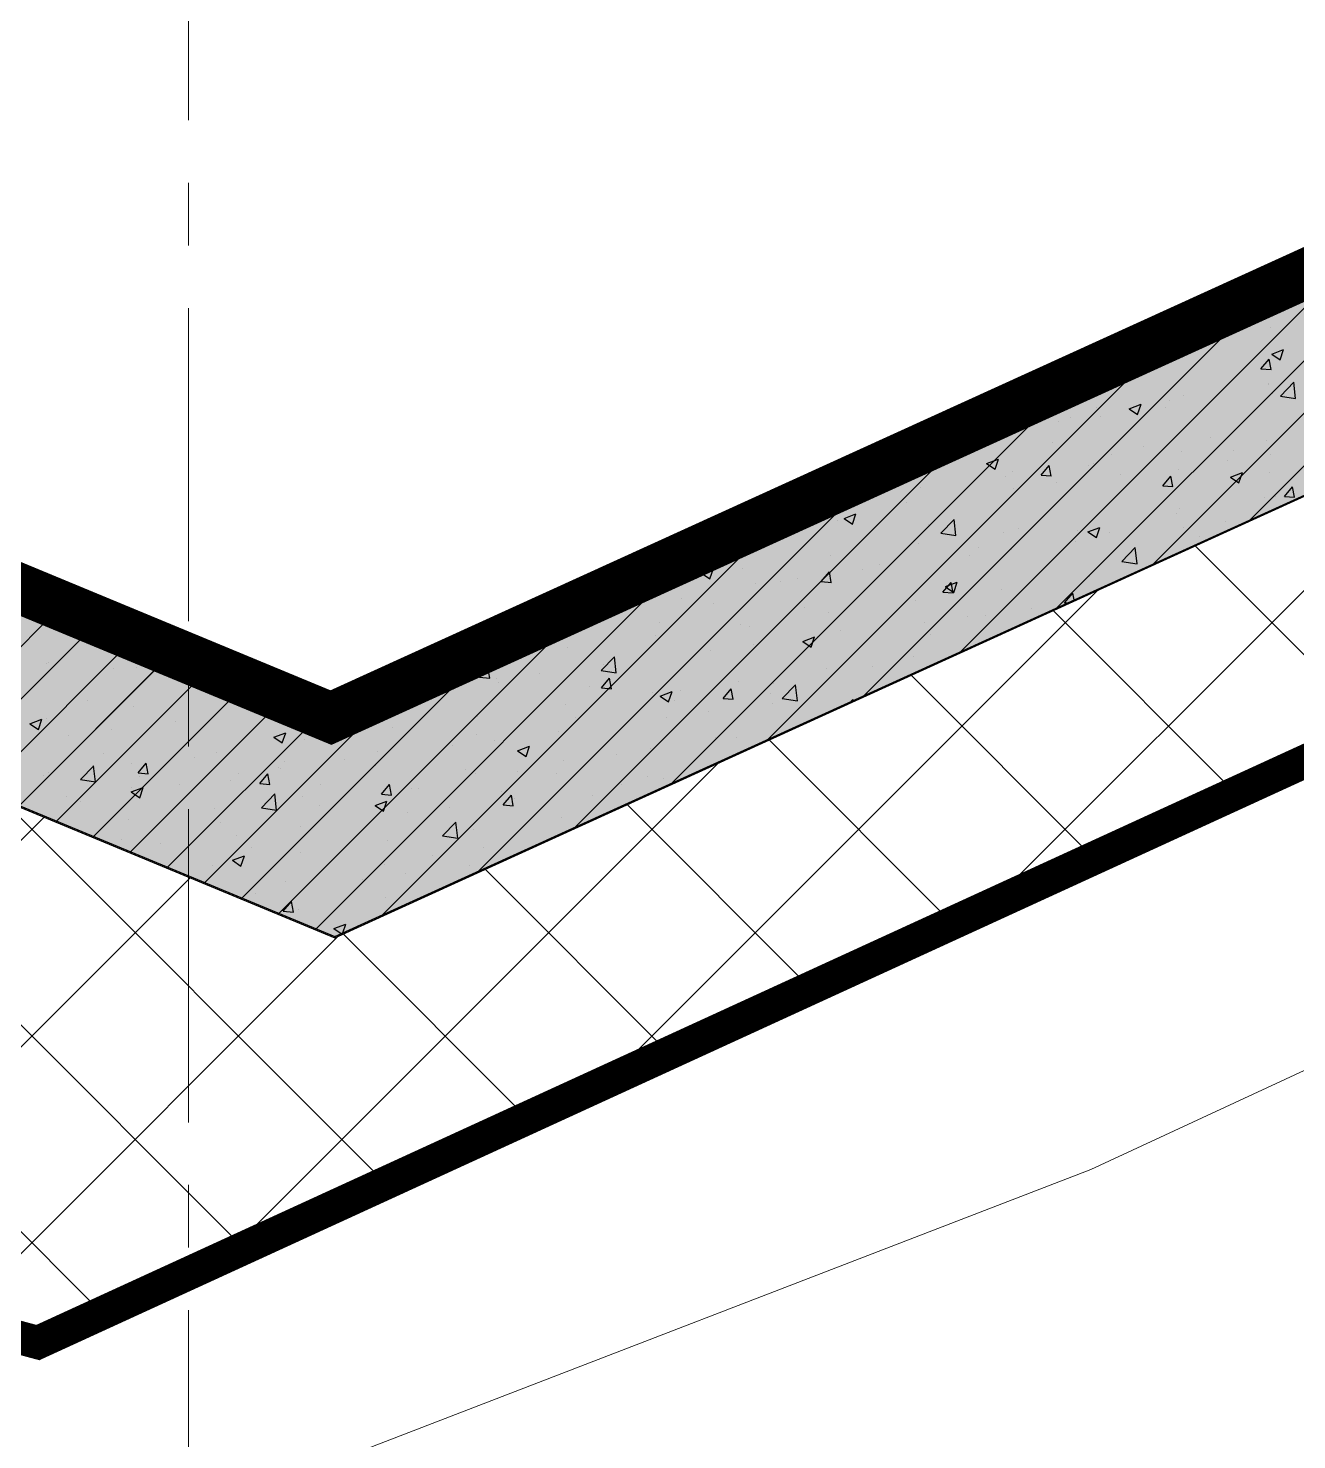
# Model space of a CAD drawing. Header units: millimetres. Extents: x -346728 to 1320345, y -537202 to -385966.
# Drawn here: x 380611 to 388207, y -506984 to -498533 of the extents above; entities that cross this region are included whole.
import ezdxf
from ezdxf.xclip import XClip

# ---------------------------------------------------------------- set-up
doc = ezdxf.new("R2010")
doc.units = ezdxf.units.MM
doc.header["$LTSCALE"] = 100
doc.header["$XCLIPFRAME"] = 2
for name, pattern in [('DASHED2', [0.375, 0.25, -0.125]), ('HIDDEN', [9.525, 6.35, -3.175]), ('X1326_GLB$0$CENTER', [2, 1.25, -0.25, 0.25, -0.25])]:
    doc.linetypes.add(name, pattern=pattern)
for name, color, linetype, lineweight in [('0 T TEXT', 7, 'Continuous', 13), ('L.DUONG', 234, 'Continuous', 15), ('LINE', 7, 'Continuous', 13), ('X1326_GLB$0$A-tim', 8, 'X1326_GLB$0$CENTER', 9)]:
    doc.layers.add(name, color=color, linetype=linetype, lineweight=lineweight)
for name, color, linetype in [('DM', 8, 'Continuous'), ('hach', 253, 'Continuous'), ('W2', 4, 'Continuous'), ('XR_1326_csPL$0$hach', 253, 'Continuous'), ('XR_1326_csPL$0$W2', 4, 'Continuous')]:
    doc.layers.add(name, color=color, linetype=linetype)
doc.linetypes.add('FENCELINE2', pattern='A,0.25,-0.1,[132,ltypeshp.shx,S=0.1,R=0,X=-0.1,Y=0],-0.1,1', length=1.45)

# ---------------------------------------------------------------- blocks, each defined once
blk = doc.blocks.new('LVL-KHUNGTEN')
blk.add_lwpolyline([(61072.9, 41092.8), (119123.5, 41092.8), (119123.5, 61.9), (61072.9, 61.9)], close=True)
blk = doc.blocks.new('mb duong hh')
at = {"layer": '0 T TEXT', "color": 8, "linetype": 'DASHED2', "ltscale": 300}
blk.add_lwpolyline([(75940.4, 34596), (80501.3, 41668.4), (80490.6, 88860.9), (75484.3, 93867.7), (-20031.1, 93859.7), (-33609.9, 75885.4), (-26182.1, 55954.7), (-6300, 2611.9), (0, 0)], close=True, dxfattribs=at)
at = {"layer": 'LINE', "color": 252, "lineweight": 9}
blk.add_lwpolyline([(14976.6, 101049.5), (-7701.7, 101358.2), (-14927.2, 101245.9), (-29448.8, 100942.8), (-35818.2, 99007.6), (-40020.2, 95429.1), (-42101.2, 92117.2), (-42609.3, 87566.7), (-42104.4, 81482.3), (-40822.6, 74903), (-34506.8, 57500.3), (-12504.5, -1540.1), (-11061.6, -5026.5), (-1334.2, -3646.7), (4526.4, -1387.6), (38514.8, 14360.8), (36944.5, 16828)], dxfattribs=at)
blk = doc.blocks.new('MB HANG RAO TAM')
h = blk.add_hatch()
h.set_pattern_fill('ANSI37', color=8, scale=7000, style=0)
h.set_pattern_definition([(45, (527887.4, 631399.9), (-618.7184, 618.7184), []), (135, (527887.4, 631399.9), (-618.7184, -618.7184), [])])
h.paths.add_polyline_path([(89794.4, 74797.3), (94796.1, 69797.5), (94804.4, 22611.4), (90245.7, 15544.4), (52522.9, -1634.2), (34323.7, -9922), (14325.3, -19029.1), (8025.5, -16417.2), (-19266.6, 56832.4), (-5687.5, 74797.3), (41806.4, 74797.3), (65796.9, 74797.3)], flags=16)
h.paths.add_polyline_path([(-17292.9, 40146.4), (-15159.6, 40937.9), (-12777.2, 34516.3), (-15127.1, 33730), (-10493, 20001.4), (4783.5, -19372.9), (12547.7, -21453), (91489.9, 14752.5), (95487.5, 20873.6), (95619.7, 46027.1), (95769.8, 74597), (91824.5, 78101.1), (52350.1, 76925.8), (14008, 75822.4), (-9258.6, 75871.1), (-23843.7, 71026.8), (-24251.1, 60760)])
at = {"layer": 'L.DUONG', "color": 94, "linetype": 'FENCELINE2', "ltscale": 25, "const_width": 200, "elevation": 7850}
blk.add_lwpolyline([(13898.1, 75822.4), (14369.2, 75823.9), (20809.2, 75968.2), (32496.9, 76334.6), (48850.1, 76821.5), (75776, 77623.3), (91824.5, 78101.1), (95769.8, 74597), (95712.3, 63657.2), (95684.4, 58344.2), (95610.3, 44234.7), (95552.7, 33268.3), (95487.5, 20873.6), (91489.9, 14752.5), (75805.5, 7559.1), (49624.1, -4448.6), (26631.5, -14994), (12547.7, -21453), (4783.5, -19372.9), (0, -7161.4), (-6626.1, 9890.5)], dxfattribs=at)
at = {"layer": 'XR_1326_csPL$0$W2', "color": 7, "ltscale": 0.5, "elevation": 0}
blk.add_lwpolyline([(8025.5, -16417.2), (14325.3, -19029.1), (90245.7, 15544.4), (94804.4, 22611.4), (94796.1, 69797.5), (89794.4, 74797.3), (-5687.5, 74797.3), (-19266.6, 56832.4)], close=True, dxfattribs=at)

msp = doc.modelspace()

# ---------------------------------------------------------------- hatches: boundary and pattern name
at = {"layer": 'hach'}
h = msp.add_hatch(dxfattribs=at)
h.set_pattern_fill('ANSI31', color=256, scale=70)
h.set_pattern_definition([(45, (342151.22, -508591.22), (-157.15448, 157.15448), [])])
h.paths.add_polyline_path([(362433.4, -410142.2), (348853.9, -428107.5), (376146.7, -501359), (382446.8, -503970.9), (458369.1, -469396.6), (462927.9, -462329.4), (462919.8, -415142.7), (457917.8, -410142.2)])
h.paths.add_polyline_path([(363030.6, -411342.2), (350208.3, -428305.7), (377088.8, -500450.6), (382424.3, -502662.6), (457551.5, -468450.4), (461727.8, -461976.1), (461719.7, -415639.4), (457420.9, -411342.2)], flags=16)
h = msp.add_hatch(dxfattribs=at)
h.set_pattern_fill('AR-CONC', color=256, scale=4)
h.set_pattern_definition([(50, (342151.2, -508591.2), (728.7387, -63.7563), [76.2, -838.2]), (355, (342151.2, -508591.2), (-140.9737, 764.2274), [60.96, -670.5623]), (100.45144, (342211.95, -508596.54), (587.765, 700.471), [64.76, -712.361]), (46.1842, (342151.2, -508388), (1084.316, -168.1693), [114.3, -1257.3]), (96.63556, (342241.6, -508402), (949.6165, 989.7045), [97.14, -1068.5424]), (351.18415, (342151.2, -508388), (949.6165, 989.7045), [91.44, -1005.839]), (21, (342252.8, -508438.8), (606.4576, -409.0608), [76.2, -838.2]), (326, (342252.8, -508438.8), (247.208, 736.752), [60.96, -670.56]), (71.45144, (342303.36, -508472.9), (853.6657, 327.691), [64.76, -712.3598]), (37.5, (342151.22, -508591.22), (12.3544, 338.22016), [0, -662.432, 0, -680.72, 0, -673.1]), (7.5, (342151.22, -508591.22), (267.27865, 400.7223), [0, -388.112, 0, -647.192, 0, -256.54]), (327.5, (341924.65, -508591.22), (542.3624, -22.91498), [0, -254, 0, -792.48, 0, -1051.56]), (317.5, (341823.05, -508591.2), (592.5167, 101.706), [0, -330.2, 0, -526.288, 0, -746.76])])
h.paths.add_polyline_path([(362433.4, -410142.2), (348853.9, -428107.5), (376146.7, -501359), (382446.8, -503970.9), (458369.1, -469396.6), (462927.9, -462329.4), (462919.8, -415142.7), (457917.8, -410142.2)])
h.paths.add_polyline_path([(363030.6, -411342.2), (350208.3, -428305.7), (377088.8, -500450.6), (382424.3, -502662.6), (457551.5, -468450.4), (461727.8, -461976.1), (461719.7, -415639.4), (457420.9, -411342.2)], flags=16)

# ---------------------------------------------------------------- linework, layer by layer
at = {"layer": 'W2', "ltscale": 0.5, "elevation": -1404.9}
for points in [[(362433.4, -410142.2), (348853.9, -428107.5), (376146.7, -501359), (382446.8, -503970.9), (458369.1, -469396.6), (462927.9, -462329.4), (462919.6, -415142.1), (457917.8, -410142.2)], [(363030.6, -411342.2), (350208.3, -428305.7), (377088.8, -500450.6), (382424.3, -502662.6), (457551.5, -468450.4), (461727.8, -461976.1), (461719.7, -415639.4), (457420.9, -411342.2)]]:
    msp.add_lwpolyline(points, close=True, dxfattribs=at)
at = {"layer": 'X1326_GLB$0$A-tim', "ltscale": 15}
msp.add_line((381571.3, -398208.6, -1404.9), (381571.3, -512162.7, -1404.9), dxfattribs=at)
at = {"layer": 'XR_1326_csPL$0$hach', "color": 250}
for p, q in [((387927.3, -501475.2, -1404.9), (390348.4, -499054, -1404.9)), ((387350.2, -501738, -1404.9), (389771.3, -499316.8, -1404.9)), ((386773, -502000.8, -1404.9), (389194.2, -499579.7, -1404.9)), ((386195.9, -502263.6, -1404.9), (388617, -499842.5, -1404.9)), ((385618.8, -502526.4, -1404.9), (388039.9, -500105.3, -1404.9)), ((388052.1, -500326.9, -1404.9), (388052.1, -500326.9, -1404.9)), ((385041.7, -502789.2, -1404.9), (387462.8, -500368.1, -1404.9)), ((387538.9, -500392, -1404.9), (387538.9, -500392, -1404.9)), ((387686.6, -500403.2, -1404.9), (387686.6, -500403.2, -1404.9)), ((387263.7, -500507.7, -1404.9), (387312.6, -500449.4, -1404.9)), ((387301.8, -500453.8, -1404.9), (387301.8, -500453.8, -1404.9)), ((387324.3, -500513.1, -1404.9), (387312.5, -500449.4, -1404.9)), ((388057.3, -500484, -1404.9), (388128.5, -500456.7, -1404.9)), ((388057.3, -500484, -1404.9), (388107.8, -500518.1, -1404.9)), ((388107.8, -500518.1, -1404.9), (388128.4, -500456.7, -1404.9)), ((387026.1, -500567, -1404.9), (387116.1, -500580.9, -1404.9)), ((387116.1, -500581, -1404.9), (387110, -500528.8, -1404.9)), ((387263.7, -500507.7, -1404.9), (387324.4, -500513.1, -1404.9)), ((387484.2, -500516, -1404.9), (387484.2, -500516, -1404.9)), ((387992.4, -500571.5, -1404.9), (388041.4, -500513.1, -1404.9)), ((387992.4, -500571.5, -1404.9), (388053.1, -500576.8, -1404.9)), ((388026.6, -500538.9, -1404.9), (388026.6, -500538.9, -1404.9)), ((388053, -500576.8, -1404.9), (388041.3, -500513.2, -1404.9)), ((384464.5, -503052.1, -1404.9), (386885.7, -500630.9, -1404.9)), ((388039.4, -500658.2, -1404.9), (388039.4, -500658.2, -1404.9)), ((388039.8, -500665.2, -1404.9), (388039.8, -500665.2, -1404.9)), ((388110, -500735.1, -1404.9), (388189.2, -500652.6, -1404.9)), ((388200.4, -500749.1, -1404.9), (388189.1, -500652.6, -1404.9)), ((387526.6, -500730.2, -1404.9), (387526.6, -500730.2, -1404.9)), ((388061, -500719.4, -1404.9), (388061, -500719.4, -1404.9)), ((388110, -500735.1, -1404.9), (388200.4, -500749.1, -1404.9)), ((387004.9, -500801.7, -1404.9), (387004.9, -500801.7, -1404.9)), ((387203.6, -500811.7, -1404.9), (387254.2, -500845.8, -1404.9)), ((387203.7, -500811.7, -1404.9), (387274.8, -500784.4, -1404.9)), ((387254.2, -500845.8, -1404.9), (387274.8, -500784.4, -1404.9)), ((387419.3, -500803.9, -1404.9), (387419.3, -500803.9, -1404.9)), ((387446.8, -500759.9, -1404.9), (387446.8, -500759.9, -1404.9)), ((383887.4, -503314.9, -1404.9), (386308.5, -500893.7, -1404.9)), ((386477.2, -500877.9, -1404.9), (386477.2, -500877.9, -1404.9)), ((386780.2, -500888, -1404.9), (386780.2, -500888, -1404.9)), ((386854.3, -500861.6, -1404.9), (386854.3, -500861.6, -1404.9)), ((387034.5, -500854.5, -1404.9), (387034.5, -500854.5, -1404.9)), ((386138.5, -500972.5, -1404.9), (386138.5, -500972.5, -1404.9)), ((386201.7, -500989.3, -1404.9), (386201.7, -500989.3, -1404.9)), ((386261.8, -500963.3, -1404.9), (386261.8, -500963.3, -1404.9)), ((387690.3, -500982.9, -1404.9), (387690.3, -500982.9, -1404.9)), ((388027.4, -501003.4, -1404.9), (388027.4, -501003.4, -1404.9)), ((385947.2, -501144.5, -1404.9), (385996.1, -501086.1, -1404.9)), ((386007.8, -501149.8, -1404.9), (385996, -501086.1, -1404.9)), ((386744, -501012.2, -1404.9), (386744, -501012.2, -1404.9)), ((387097.8, -501084.6, -1404.9), (387097.8, -501084.6, -1404.9)), ((387286.4, -501035.1, -1404.9), (387286.4, -501035.1, -1404.9)), ((387514.2, -501068.4, -1404.9), (387514.2, -501068.4, -1404.9)), ((387828.7, -501058, -1404.9), (387828.7, -501058, -1404.9)), ((388048.1, -501086.7, -1404.9), (388048.1, -501086.7, -1404.9)), ((383310.3, -503577.7, -1404.9), (385731.4, -501156.6, -1404.9)), ((385873.5, -501102.9, -1404.9), (385873.5, -501102.9, -1404.9)), ((385947.2, -501144.5, -1404.9), (386007.9, -501149.8, -1404.9)), ((386350, -501139.4, -1404.9), (386421.1, -501112.1, -1404.9)), ((386350, -501139.4, -1404.9), (386400.5, -501173.5, -1404.9)), ((386400.5, -501173.5, -1404.9), (386421.1, -501112.1, -1404.9)), ((386415.9, -501125.8, -1404.9), (386415.9, -501125.8, -1404.9)), ((386675.9, -501208.2, -1404.9), (386724.9, -501149.8, -1404.9)), ((386736.5, -501213.6, -1404.9), (386724.8, -501149.9, -1404.9)), ((386958.2, -501148.7, -1404.9), (386958.2, -501148.7, -1404.9)), ((386992.6, -501140, -1404.9), (386992.6, -501140, -1404.9)), ((387500.6, -501171.6, -1404.9), (387500.6, -501171.6, -1404.9)), ((387793.7, -501120.1, -1404.9), (387793.7, -501120.1, -1404.9)), ((386464.9, -501216.1, -1404.9), (386464.9, -501216.1, -1404.9)), ((386505.3, -501186.4, -1404.9), (386505.3, -501186.4, -1404.9)), ((386675.9, -501208.2, -1404.9), (386736.6, -501213.5, -1404.9)), ((386767.3, -501255.3, -1404.9), (386767.3, -501255.3, -1404.9)), ((387152.1, -501204.6, -1404.9), (387152.1, -501204.6, -1404.9)), ((387404.6, -501272, -1404.9), (387453.6, -501213.6, -1404.9)), ((387465.2, -501277.3, -1404.9), (387453.5, -501213.6, -1404.9)), ((387810.1, -501220.7, -1404.9), (387881.3, -501193.4, -1404.9)), ((387810.1, -501220.8, -1404.9), (387860.6, -501254.9, -1404.9)), ((387860.6, -501254.9, -1404.9), (387881.2, -501193.5, -1404.9)), ((388043, -501194.5, -1404.9), (388043, -501194.5, -1404.9)), ((385912.7, -501288.1, -1404.9), (385912.7, -501288.1, -1404.9)), ((385951.7, -501281.2, -1404.9), (385951.7, -501281.2, -1404.9)), ((386512.9, -501288.8, -1404.9), (386512.9, -501288.8, -1404.9)), ((387404.6, -501272, -1404.9), (387465.4, -501277.3, -1404.9)), ((388015, -501341.6, -1404.9), (388015, -501341.6, -1404.9)), ((388078.3, -501338.5, -1404.9), (388078.3, -501338.5, -1404.9)), ((388133.4, -501335.7, -1404.9), (388182.3, -501277.4, -1404.9)), ((388133.4, -501335.7, -1404.9), (388194.1, -501341, -1404.9)), ((388194, -501341.1, -1404.9), (388182.2, -501277.4, -1404.9)), ((382733.1, -503840.5, -1404.9), (385154.3, -501419.4, -1404.9)), ((385320.2, -501389.8, -1404.9), (385320.2, -501389.8, -1404.9)), ((385430, -501352.7, -1404.9), (385430, -501352.7, -1404.9)), ((385486.5, -501423.9, -1404.9), (385486.5, -501423.9, -1404.9)), ((385871.3, -501373.2, -1404.9), (385871.3, -501373.2, -1404.9)), ((387501.9, -501406.6, -1404.9), (387501.9, -501406.6, -1404.9)), ((385232.1, -501457.4, -1404.9), (385232.1, -501457.4, -1404.9)), ((385457.2, -501482.8, -1404.9), (385457.2, -501482.8, -1404.9)), ((385496.3, -501467.1, -1404.9), (385567.5, -501439.8, -1404.9)), ((385496.3, -501467.1, -1404.9), (385546.8, -501501.2, -1404.9)), ((385546.8, -501501.2, -1404.9), (385567.4, -501439.8, -1404.9)), ((385999.5, -501505.7, -1404.9), (385999.5, -501505.7, -1404.9)), ((386076.1, -501556.6, -1404.9), (386155.2, -501474.2, -1404.9)), ((386166.4, -501570.7, -1404.9), (386155.2, -501474.2, -1404.9)), ((386980.2, -501478.2, -1404.9), (386980.2, -501478.2, -1404.9)), ((387485.8, -501440.2, -1404.9), (387485.8, -501440.2, -1404.9)), ((387780.8, -501487.4, -1404.9), (387780.8, -501487.4, -1404.9)), ((386076.1, -501556.6, -1404.9), (386166.4, -501570.6, -1404.9)), ((386452.5, -501554.4, -1404.9), (386452.5, -501554.4, -1404.9)), ((386541.9, -501528.7, -1404.9), (386541.9, -501528.7, -1404.9)), ((386893.3, -501541.9, -1404.9), (386893.3, -501541.9, -1404.9)), ((386956.4, -501548.4, -1404.9), (387027.6, -501521.1, -1404.9)), ((386956.4, -501548.5, -1404.9), (387007, -501582.5, -1404.9)), ((387007, -501582.5, -1404.9), (387027.6, -501521.2, -1404.9)), ((387084.2, -501551.6, -1404.9), (387084.2, -501551.6, -1404.9)), ((387526.4, -501520.9, -1404.9), (387526.4, -501520.9, -1404.9)), ((387626.6, -501574.5, -1404.9), (387626.6, -501574.5, -1404.9)), ((382334.8, -503924.5, -1404.9), (384577.2, -501682.2, -1404.9)), ((385939.3, -501619.4, -1404.9), (385939.3, -501619.4, -1404.9)), ((386300.8, -501643.6, -1404.9), (386300.8, -501643.6, -1404.9)), ((386500, -501656, -1404.9), (386500, -501656, -1404.9)), ((386884.8, -501605.3, -1404.9), (386884.8, -501605.3, -1404.9)), ((387160.4, -501724.8, -1404.9), (387239.6, -501642.3, -1404.9)), ((387250.8, -501738.8, -1404.9), (387239.5, -501642.3, -1404.9)), ((384630.6, -501781.2, -1404.9), (384679.6, -501722.8, -1404.9)), ((384691.3, -501786.5, -1404.9), (384679.5, -501722.8, -1404.9)), ((385417.7, -501690.9, -1404.9), (385417.7, -501690.9, -1404.9)), ((385708.2, -501745.3, -1404.9), (385708.2, -501745.3, -1404.9)), ((386245.6, -501689.5, -1404.9), (386245.6, -501689.5, -1404.9)), ((387160.4, -501724.8, -1404.9), (387250.8, -501738.8, -1404.9)), ((384376.8, -501832.2, -1404.9), (384376.8, -501832.2, -1404.9)), ((384630.6, -501781.2, -1404.9), (384691.4, -501786.5, -1404.9)), ((384642.6, -501794.8, -1404.9), (384693.2, -501828.9, -1404.9)), ((384642.7, -501794.8, -1404.9), (384713.8, -501767.5, -1404.9)), ((384693.2, -501828.9, -1404.9), (384713.8, -501767.5, -1404.9)), ((384890, -501767.1, -1404.9), (384890, -501767.1, -1404.9)), ((385115.7, -501847, -1404.9), (385115.7, -501847, -1404.9)), ((385219.2, -501824.6, -1404.9), (385219.2, -501824.6, -1404.9)), ((385359.4, -501844.9, -1404.9), (385408.4, -501786.6, -1404.9)), ((385359.4, -501844.9, -1404.9), (385420.1, -501850.2, -1404.9)), ((385420, -501850.3, -1404.9), (385408.3, -501786.6, -1404.9)), ((385604, -501774, -1404.9), (385604, -501774, -1404.9)), ((386088.1, -501908.7, -1404.9), (386137.1, -501850.3, -1404.9)), ((386102.8, -501876.1, -1404.9), (386173.9, -501848.8, -1404.9)), ((386148.7, -501914, -1404.9), (386137, -501850.3, -1404.9)), ((386153.3, -501910.2, -1404.9), (386173.9, -501848.8, -1404.9)), ((386967.9, -501816.4, -1404.9), (386967.9, -501816.4, -1404.9)), ((384964.9, -501858.1, -1404.9), (384964.9, -501858.1, -1404.9)), ((386088.1, -501908.7, -1404.9), (386148.9, -501914, -1404.9)), ((386102.8, -501876.2, -1404.9), (386153.3, -501910.2, -1404.9)), ((386440.2, -501892.6, -1404.9), (386440.2, -501892.6, -1404.9)), ((386816.9, -501972.4, -1404.9), (386865.8, -501914.1, -1404.9)), ((386873.3, -501955.1, -1404.9), (386865.7, -501914.1, -1404.9)), ((379890.7, -502911.2, -1404.9), (380809, -501992.9, -1404.9)), ((380742.4, -501991, -1404.9), (380742.4, -501991, -1404.9)), ((382112.6, -503832.4, -1404.9), (384000, -501945, -1404.9)), ((383938.4, -501993.2, -1404.9), (383938.4, -501993.2, -1404.9)), ((384174.6, -501956.2, -1404.9), (384174.6, -501956.2, -1404.9)), ((384323.2, -501942.6, -1404.9), (384323.2, -501942.6, -1404.9)), ((384523.2, -501948.7, -1404.9), (384523.2, -501948.7, -1404.9)), ((384717, -501979.1, -1404.9), (384717, -501979.1, -1404.9)), ((385259.3, -502002, -1404.9), (385259.3, -502002, -1404.9)), ((385927, -501957.6, -1404.9), (385927, -501957.6, -1404.9)), ((386617.5, -502006.1, -1404.9), (386617.5, -502006.1, -1404.9)), ((386816.9, -501972.4, -1404.9), (386832.3, -501973.8, -1404.9)), ((380112.9, -503003.4, -1404.9), (381031.2, -502085, -1404.9)), ((380748.1, -502047.7, -1404.9), (380748.1, -502047.7, -1404.9)), ((383789, -502122.5, -1404.9), (383860.1, -502095.1, -1404.9)), ((383839.5, -502156.6, -1404.9), (383860.1, -502095.2, -1404.9)), ((383846.4, -502069.7, -1404.9), (383846.4, -502069.7, -1404.9)), ((383930.7, -502050.4, -1404.9), (383930.7, -502050.4, -1404.9)), ((384388.8, -502092.6, -1404.9), (384388.8, -502092.6, -1404.9)), ((385405.3, -502029.2, -1404.9), (385405.3, -502029.2, -1404.9)), ((385801.7, -502024.9, -1404.9), (385801.7, -502024.9, -1404.9)), ((385978.4, -502090.2, -1404.9), (385978.4, -502090.2, -1404.9)), ((386232.7, -502056.7, -1404.9), (386232.7, -502056.7, -1404.9)), ((386344, -502047.8, -1404.9), (386344, -502047.8, -1404.9)), ((380335.1, -503095.5, -1404.9), (381253.4, -502177.2, -1404.9)), ((381127.9, -502226.6, -1404.9), (381176.9, -502168.2, -1404.9)), ((381188.6, -502232, -1404.9), (381176.8, -502168.3, -1404.9)), ((383789, -502122.5, -1404.9), (383839.5, -502156.6, -1404.9)), ((384364.4, -502170.4, -1404.9), (384364.4, -502170.4, -1404.9)), ((384877.6, -502105.3, -1404.9), (384877.6, -502105.3, -1404.9)), ((384931.2, -502115.6, -1404.9), (384931.2, -502115.6, -1404.9)), ((385249.1, -502203.8, -1404.9), (385320.3, -502176.5, -1404.9)), ((385299.6, -502237.9, -1404.9), (385320.2, -502176.5, -1404.9)), ((385336.7, -502174.7, -1404.9), (385336.7, -502174.7, -1404.9)), ((385473.5, -502138.5, -1404.9), (385473.5, -502138.5, -1404.9)), ((386015.9, -502161.4, -1404.9), (386015.9, -502161.4, -1404.9)), ((380557.3, -503187.6, -1404.9), (381475.6, -502269.3, -1404.9)), ((381127.9, -502226.6, -1404.9), (381188.7, -502231.9, -1404.9)), ((381251.7, -502257.7, -1404.9), (381251.7, -502257.7, -1404.9)), ((381890.4, -503740.3, -1404.9), (383422.9, -502207.8, -1404.9)), ((383842.8, -502241.9, -1404.9), (383842.8, -502241.9, -1404.9)), ((384697.6, -502258.8, -1404.9), (384697.6, -502258.8, -1404.9)), ((384951.9, -502225.3, -1404.9), (384951.9, -502225.3, -1404.9)), ((385249.1, -502203.8, -1404.9), (385299.6, -502237.9, -1404.9)), ((380718.3, -502335.1, -1404.9), (380718.3, -502335.1, -1404.9)), ((380730.1, -502329.2, -1404.9), (380730.1, -502329.2, -1404.9)), ((381260.6, -502358, -1404.9), (381260.6, -502358, -1404.9)), ((381376.8, -502330.5, -1404.9), (381376.8, -502330.5, -1404.9)), ((381475.2, -502368.8, -1404.9), (381546.3, -502341.5, -1404.9)), ((381525.7, -502402.9, -1404.9), (381546.3, -502341.5, -1404.9)), ((383315.1, -502318.1, -1404.9), (383315.1, -502318.1, -1404.9)), ((384042.2, -502378.2, -1404.9), (384121.3, -502295.7, -1404.9)), ((384055.9, -502343.3, -1404.9), (384055.9, -502343.3, -1404.9)), ((384132.5, -502392.2, -1404.9), (384121.3, -502295.7, -1404.9)), ((385666.3, -502351.5, -1404.9), (385666.3, -502351.5, -1404.9)), ((385914.6, -502295.8, -1404.9), (385914.6, -502295.8, -1404.9)), ((380779.5, -503279.7, -1404.9), (381697.8, -502361.4, -1404.9)), ((381122.5, -502364, -1404.9), (381122.5, -502364, -1404.9)), ((381475.2, -502368.8, -1404.9), (381525.7, -502402.9, -1404.9)), ((382935.3, -502450.1, -1404.9), (383006.5, -502422.8, -1404.9)), ((382985.9, -502484.3, -1404.9), (383006.5, -502422.9, -1404.9)), ((383314.1, -502417.9, -1404.9), (383363.1, -502359.5, -1404.9)), ((383314.1, -502417.9, -1404.9), (383374.9, -502423.2, -1404.9)), ((383374.8, -502423.2, -1404.9), (383363, -502359.5, -1404.9)), ((383416.8, -502427.4, -1404.9), (383416.8, -502427.4, -1404.9)), ((383671.1, -502394, -1404.9), (383671.1, -502394, -1404.9)), ((384042.2, -502378.1, -1404.9), (384132.5, -502392.2, -1404.9)), ((384042.9, -502481.6, -1404.9), (384091.9, -502423.3, -1404.9)), ((384103.5, -502487, -1404.9), (384091.8, -502423.3, -1404.9)), ((385393, -502367.4, -1404.9), (385393, -502367.4, -1404.9)), ((381001.7, -503371.8, -1404.9), (381920, -502453.5, -1404.9)), ((381560.6, -502457.3, -1404.9), (381560.6, -502457.3, -1404.9)), ((381668.2, -503648.2, -1404.9), (382845.8, -502470.7, -1404.9)), ((382775.1, -502511.9, -1404.9), (382775.1, -502511.9, -1404.9)), ((382935.3, -502450.2, -1404.9), (382985.9, -502484.3, -1404.9)), ((383430.1, -502449.7, -1404.9), (383430.1, -502449.7, -1404.9)), ((383972.5, -502472.6, -1404.9), (383972.5, -502472.6, -1404.9)), ((384042.9, -502481.6, -1404.9), (384103.6, -502487, -1404.9)), ((384352.1, -502508.6, -1404.9), (384352.1, -502508.6, -1404.9)), ((384395.4, -502531.5, -1404.9), (384466.6, -502504.2, -1404.9)), ((384446, -502565.6, -1404.9), (384466.6, -502504.2, -1404.9)), ((384514.8, -502495.5, -1404.9), (384514.8, -502495.5, -1404.9)), ((384771.6, -502545.4, -1404.9), (384820.6, -502487, -1404.9)), ((384832.2, -502550.7, -1404.9), (384820.5, -502487.1, -1404.9)), ((384865.3, -502443.5, -1404.9), (384865.3, -502443.5, -1404.9)), ((385057.2, -502518.4, -1404.9), (385057.2, -502518.4, -1404.9)), ((385073.8, -502453.2, -1404.9), (385073.8, -502453.2, -1404.9)), ((385126.5, -502546.4, -1404.9), (385205.6, -502463.9, -1404.9)), ((385216.8, -502560.4, -1404.9), (385205.6, -502463.9, -1404.9)), ((380968.1, -502559, -1404.9), (380968.1, -502559, -1404.9)), ((381223.9, -503463.9, -1404.9), (382142.2, -502545.6, -1404.9)), ((381239.4, -502595.9, -1404.9), (381239.4, -502595.9, -1404.9)), ((381752.5, -502530.8, -1404.9), (381752.5, -502530.8, -1404.9)), ((382136, -502596.1, -1404.9), (382136, -502596.1, -1404.9)), ((383830.4, -502580.1, -1404.9), (383830.4, -502580.1, -1404.9)), ((384395.4, -502531.5, -1404.9), (384446, -502565.6, -1404.9)), ((384481.3, -502554.9, -1404.9), (384481.3, -502554.9, -1404.9)), ((384771.6, -502545.4, -1404.9), (384832.4, -502550.7, -1404.9)), ((385069.4, -502575.4, -1404.9), (385069.4, -502575.4, -1404.9)), ((385126.5, -502546.3, -1404.9), (385216.8, -502560.3, -1404.9)), ((385539.5, -502562.5, -1404.9), (385549.3, -502550.8, -1404.9)), ((385550.5, -502557.5, -1404.9), (385549.2, -502550.8, -1404.9)), ((380621.5, -502696.5, -1404.9), (380692.7, -502669.2, -1404.9)), ((380672.1, -502730.6, -1404.9), (380692.7, -502669.2, -1404.9)), ((380717.7, -502667.4, -1404.9), (380717.7, -502667.4, -1404.9)), ((381446.1, -503556.1, -1404.9), (382364.4, -502637.7, -1404.9)), ((381494.3, -502680.5, -1404.9), (381494.3, -502680.5, -1404.9)), ((383302.7, -502656.3, -1404.9), (383302.7, -502656.3, -1404.9)), ((383888.7, -502656.6, -1404.9), (383888.7, -502656.6, -1404.9)), ((384430.3, -502659.5, -1404.9), (384430.3, -502659.5, -1404.9)), ((384684.6, -502626.1, -1404.9), (384684.6, -502626.1, -1404.9)), ((380621.5, -502696.5, -1404.9), (380672.1, -502730.6, -1404.9)), ((380855.2, -502764.7, -1404.9), (380855.2, -502764.7, -1404.9)), ((381109.5, -502731.2, -1404.9), (381109.5, -502731.2, -1404.9)), ((382081.6, -502777.9, -1404.9), (382132.2, -502811.9, -1404.9)), ((382081.7, -502777.8, -1404.9), (382152.8, -502750.5, -1404.9)), ((382132.2, -502811.9, -1404.9), (382152.8, -502750.5, -1404.9)), ((382789.5, -502721.3, -1404.9), (382789.5, -502721.3, -1404.9)), ((383296.2, -502758.4, -1404.9), (383296.2, -502758.4, -1404.9)), ((383788.6, -502744, -1404.9), (383788.6, -502744, -1404.9)), ((384724.7, -502778, -1404.9), (384724.7, -502778, -1404.9)), ((382267.9, -502792.9, -1404.9), (382267.9, -502792.9, -1404.9)), ((382703.7, -502860.1, -1404.9), (382703.7, -502860.1, -1404.9)), ((383149.5, -502828.2, -1404.9), (383149.5, -502828.2, -1404.9)), ((383403.8, -502794.7, -1404.9), (383403.8, -502794.7, -1404.9)), ((383541.8, -502859.2, -1404.9), (383612.9, -502831.9, -1404.9)), ((383541.8, -502859.2, -1404.9), (383592.3, -502893.3, -1404.9)), ((383592.3, -502893.3, -1404.9), (383612.9, -502831.9, -1404.9)), ((384339.7, -502846.8, -1404.9), (384339.7, -502846.8, -1404.9)), ((384852.9, -502781.8, -1404.9), (384852.9, -502781.8, -1404.9)), ((380923.9, -503031.5, -1404.9), (381003.1, -502949.1, -1404.9)), ((381014.3, -503045.6, -1404.9), (381003, -502949.1, -1404.9)), ((381062.8, -502877.2, -1404.9), (381062.8, -502877.2, -1404.9)), ((381227, -502934.1, -1404.9), (381227, -502934.1, -1404.9)), ((381268.9, -502990.8, -1404.9), (381317.9, -502932.5, -1404.9)), ((381329.5, -502996.2, -1404.9), (381317.8, -502932.5, -1404.9)), ((381605.2, -502900.1, -1404.9), (381605.2, -502900.1, -1404.9)), ((381740.2, -502869.1, -1404.9), (381740.2, -502869.1, -1404.9)), ((382147.5, -502923, -1404.9), (382147.5, -502923, -1404.9)), ((382507.8, -502912.6, -1404.9), (382507.8, -502912.6, -1404.9)), ((382689.9, -502946, -1404.9), (382689.9, -502946, -1404.9)), ((383818.1, -502918.3, -1404.9), (383818.1, -502918.3, -1404.9)), ((384132.2, -502879.7, -1404.9), (384132.2, -502879.7, -1404.9)), ((380705.3, -503005.6, -1404.9), (380705.3, -503005.6, -1404.9)), ((380734.7, -502990.8, -1404.9), (380734.7, -502990.8, -1404.9)), ((380923.9, -503031.5, -1404.9), (381014.3, -503045.5, -1404.9)), ((381268.9, -502990.9, -1404.9), (381329.6, -502996.2, -1404.9)), ((381277, -503013.7, -1404.9), (381277, -503013.7, -1404.9)), ((381868.7, -502996.8, -1404.9), (381868.7, -502996.8, -1404.9)), ((381997.6, -503054.6, -1404.9), (382046.6, -502996.2, -1404.9)), ((382058.3, -503059.9, -1404.9), (382046.5, -502996.3, -1404.9)), ((382111.2, -502961.8, -1404.9), (382111.2, -502961.8, -1404.9)), ((382123.1, -502963.3, -1404.9), (382123.1, -502963.3, -1404.9)), ((383232.2, -502968.9, -1404.9), (383232.2, -502968.9, -1404.9)), ((383290.4, -502994.5, -1404.9), (383290.4, -502994.5, -1404.9)), ((383539.7, -502981.4, -1404.9), (383539.7, -502981.4, -1404.9)), ((383774.6, -502991.8, -1404.9), (383774.6, -502991.8, -1404.9)), ((384317, -503014.7, -1404.9), (384317, -503014.7, -1404.9)), ((384417.4, -503026.8, -1404.9), (384417.4, -503026.8, -1404.9)), ((381227.1, -503081.3, -1404.9), (381227.1, -503081.3, -1404.9)), ((381228, -503105.5, -1404.9), (381299.1, -503078.2, -1404.9)), ((381228, -503105.5, -1404.9), (381278.5, -503139.6, -1404.9)), ((381278.5, -503139.6, -1404.9), (381299.1, -503078.2, -1404.9)), ((381518.7, -503063.5, -1404.9), (381518.7, -503063.5, -1404.9)), ((381819.4, -503036.6, -1404.9), (381819.4, -503036.6, -1404.9)), ((381997.6, -503054.6, -1404.9), (382058.4, -503059.9, -1404.9)), ((382008.2, -503199.7, -1404.9), (382087.4, -503117.2, -1404.9)), ((382098.6, -503213.7, -1404.9), (382087.4, -503117.2, -1404.9)), ((382361.7, -503059.5, -1404.9), (382361.7, -503059.5, -1404.9)), ((382726.4, -503118.4, -1404.9), (382775.4, -503060, -1404.9)), ((382726.4, -503118.4, -1404.9), (382787.1, -503123.7, -1404.9)), ((382787, -503123.7, -1404.9), (382775.3, -503060, -1404.9)), ((382777.2, -503059.6, -1404.9), (382777.2, -503059.6, -1404.9)), ((382904.1, -503082.4, -1404.9), (382904.1, -503082.4, -1404.9)), ((382947.2, -503083.1, -1404.9), (382947.2, -503083.1, -1404.9)), ((383446.5, -503105.3, -1404.9), (383446.5, -503105.3, -1404.9)), ((384163, -503060.3, -1404.9), (384163, -503060.3, -1404.9)), ((380842.3, -503131.9, -1404.9), (380842.3, -503131.9, -1404.9)), ((380926.2, -503165.2, -1404.9), (380926.2, -503165.2, -1404.9)), ((382008.2, -503199.7, -1404.9), (382098.6, -503213.7, -1404.9)), ((382255.5, -503131.1, -1404.9), (382255.5, -503131.1, -1404.9)), ((382354.6, -503184.8, -1404.9), (382354.6, -503184.8, -1404.9)), ((382688.1, -503186.9, -1404.9), (382759.3, -503159.6, -1404.9)), ((382688.1, -503186.9, -1404.9), (382738.6, -503221, -1404.9)), ((382738.6, -503221, -1404.9), (382759.2, -503159.6, -1404.9)), ((383136.6, -503195.4, -1404.9), (383136.6, -503195.4, -1404.9)), ((383455.1, -503182.1, -1404.9), (383504.1, -503123.7, -1404.9)), ((383455.1, -503182.1, -1404.9), (383515.8, -503187.4, -1404.9)), ((383515.7, -503187.5, -1404.9), (383504, -503123.8, -1404.9)), ((383521.4, -503144.7, -1404.9), (383521.4, -503144.7, -1404.9)), ((383988.8, -503128.3, -1404.9), (383988.8, -503128.3, -1404.9)), ((381214.6, -503272.3, -1404.9), (381214.6, -503272.3, -1404.9)), ((381727.8, -503207.3, -1404.9), (381727.8, -503207.3, -1404.9)), ((381762.1, -503286.6, -1404.9), (381762.1, -503286.6, -1404.9)), ((382882.2, -503228.9, -1404.9), (382882.2, -503228.9, -1404.9)), ((383092.6, -503367.9, -1404.9), (383171.7, -503285.4, -1404.9)), ((383182.9, -503381.9, -1404.9), (383171.7, -503285.4, -1404.9)), ((383805.7, -503256.6, -1404.9), (383805.7, -503256.6, -1404.9)), ((381855.8, -503364, -1404.9), (381855.8, -503364, -1404.9)), ((382240.6, -503313.4, -1404.9), (382240.6, -503313.4, -1404.9)), ((383092.5, -503367.9, -1404.9), (383182.9, -503381.9, -1404.9)), ((383278, -503332.7, -1404.9), (383278, -503332.7, -1404.9)), ((381169.6, -503388.3, -1404.9), (381169.6, -503388.3, -1404.9)), ((381403, -503416.6, -1404.9), (381403, -503416.6, -1404.9)), ((381601.4, -503397.5, -1404.9), (381601.4, -503397.5, -1404.9)), ((381945.4, -503439.5, -1404.9), (381945.4, -503439.5, -1404.9)), ((382764.8, -503397.8, -1404.9), (382764.8, -503397.8, -1404.9)), ((383335.2, -503438.7, -1404.9), (383335.2, -503438.7, -1404.9)), ((381834.4, -503514.6, -1404.9), (381885, -503548.7, -1404.9)), ((381834.5, -503514.6, -1404.9), (381905.6, -503487.3, -1404.9)), ((381885, -503548.7, -1404.9), (381905.6, -503487.3, -1404.9)), ((382243.2, -503469.3, -1404.9), (382243.2, -503469.3, -1404.9)), ((382487.8, -503462.4, -1404.9), (382487.8, -503462.4, -1404.9)), ((382742.7, -503540.4, -1404.9), (382742.7, -503540.4, -1404.9)), ((383030.1, -503485.3, -1404.9), (383030.1, -503485.3, -1404.9)), ((381715.5, -503545.5, -1404.9), (381715.5, -503545.5, -1404.9)), ((382869.3, -503596.1, -1404.9), (382869.3, -503596.1, -1404.9)), ((383254.1, -503545.5, -1404.9), (383254.1, -503545.5, -1404.9)), ((382150.1, -503642.1, -1404.9), (382150.1, -503642.1, -1404.9)), ((382614.9, -503629.6, -1404.9), (382614.9, -503629.6, -1404.9)), ((381973.3, -503714.1, -1404.9), (381973.3, -503714.1, -1404.9)), ((382138.6, -503818.8, -1404.9), (382187.6, -503760.5, -1404.9)), ((382199.2, -503824.2, -1404.9), (382187.5, -503760.5, -1404.9)), ((382752.5, -503736, -1404.9), (382752.5, -503736, -1404.9)), ((382138.6, -503818.8, -1404.9), (382199.3, -503824.1, -1404.9)), ((382230.8, -503807.5, -1404.9), (382230.8, -503807.5, -1404.9)), ((382440.9, -503923.6, -1404.9), (382512, -503896.3, -1404.9)), ((382440.9, -503923.7, -1404.9), (382485.1, -503953.5, -1404.9)), ((382494.3, -503949.3, -1404.9), (382512, -503896.4, -1404.9))]:
    msp.add_line(p, q, dxfattribs=at)
at = {"layer": 'XR_1326_csPL$0$W2', "color": 7, "ltscale": 0.5}
for p, q in [((382424.3, -502662.6, -1404.9), (457551.5, -468450.4, -1404.9)), ((382446.8, -503970.9, -1404.9), (458369.1, -469396.6, -1404.9)), ((377088.8, -500450.6, -1404.9), (382424.3, -502662.6, -1404.9)), ((376146.7, -501359, -1404.9), (382446.8, -503970.9, -1404.9))]:
    msp.add_line(p, q, dxfattribs=at)

# ---------------------------------------------------------------- block references
at = {"extrusion": (0.00597, -2.28885e-18, 0.999982), "xscale": 3.385207865094198, "yscale": 3.385207865094198, "zscale": 3.385207865094198}
msp.add_blockref('LVL-KHUNGTEN', (112985.2, -525073.6, 1027.7), dxfattribs=at)
ref = msp.add_blockref('mb duong hh', (382446.7, -503978, 0))
XClip(ref).set_block_clipping_path([(-58962.6888090824, -15358.4345334051), (108047.3313388755, 114603.0144500207)])

# ---------------------------------------------------------------- next in the draw order: block references
msp.add_blockref('MB HANG RAO TAM', (368121.2, -484948.9, 0))

# ---------------------------------------------------------------- next in the draw order: linework, layer by layer
at = {"layer": 'DM', "color": 7, "linetype": 'HIDDEN', "const_width": 300, "elevation": -1404.9}
msp.add_lwpolyline([(357840.8, -448789.1), (404143.7, -448789.1), (404143.7, -478739.5), (402705, -478738.6), (402696.6, -493428.3), (382424, -502660.2), (377088.5, -500448.2)], close=True, dxfattribs=at)

doc.saveas('drawing.dxf')
